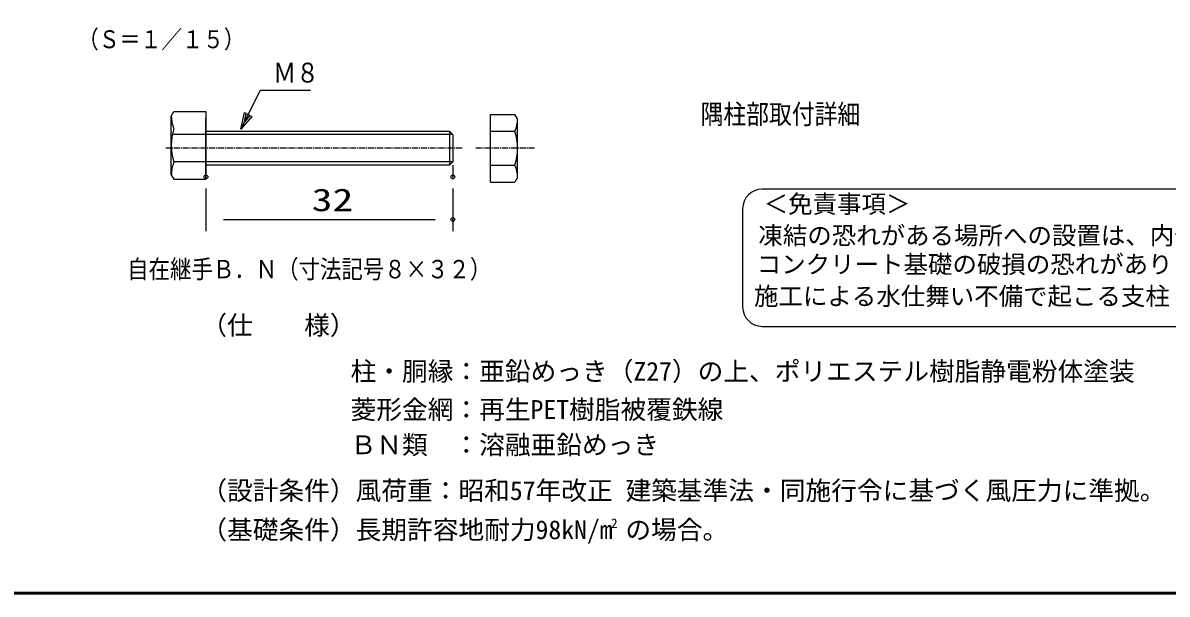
# Model space of a CAD drawing. Units: millimetres, scale not verified. Extents: x -4425 to 4425, y -3150 to 3150.
# Drawn here: x -320 to 2599, y -2925 to -1467 of the extents above; entities that cross this region are included whole.
import ezdxf
from ezdxf.enums import TextEntityAlignment as Align

# ---------------------------------------------------------------- set-up
doc = ezdxf.new("R2010")
doc.units = ezdxf.units.MM
doc.header["$LTSCALE"] = 20
doc.header["$PDMODE"] = 32
doc.header["$PDSIZE"] = 10
doc.linetypes.add('USER1', pattern=[1.125, 0.75, -0.125, 0.125, -0.125])
for name, color, linetype, lineweight in [('0-1_2', 7, 'Continuous', 25), ('0-2_1', 7, 'Continuous', 25), ('0-8_0', 7, 'Continuous', 25), ('0-B_WAKU', 7, 'Continuous', 25), ('0-C_D-TTL-TXT', 7, 'Continuous', 25)]:
    doc.layers.add(name, color=color, linetype=linetype, lineweight=lineweight)
doc.layers.add('0-9_DEFPOINTS', color=7, linetype='Continuous')
doc.styles.add('ＭＳ ゴシック', font='')
doc.styles.get('ＭＳ ゴシック').set_extended_font_data('MS Gothic')

msp = doc.modelspace()

# ---------------------------------------------------------------- linework, layer by layer
at = {"layer": '0-1_2'}
for p, q in [((146.62, -1862.33), (146.62, -1711.13)), ((872.57, -1700.33), (935.01, -1700.33)), ((872.57, -1743.53), (872.57, -1700.33)), ((146.62, -1743.53), (767.99, -1743.53)), ((872.57, -1743.53), (935.01, -1743.53)), ((776.63, -1752.17), (776.63, -1821.29)), ((872.57, -1829.93), (935.01, -1829.93)), ((58.43, -1854.49), (65.12, -1866.07)), ((941.7, -1861.56), (935.01, -1873.13)), ((872.57, -1873.13), (935.01, -1873.13))]:
    msp.add_line(p, q, dxfattribs=at)
at = {"layer": '0-1_2', "color": 4}
for p, q in [((776.63, -1752.17), (61.1, -1752.17)), ((776.63, -1821.29), (64.63, -1821.29))]:
    msp.add_line(p, q, dxfattribs=at)
at = {"layer": '0-1_2'}
for points in [[(58.43, -1854.49), (58.43, -1704.84), (65.12, -1693.26)], [(941.7, -1861.56), (941.7, -1711.91), (935.01, -1700.33)], [(767.99, -1829.93), (146.62, -1829.93), (146.62, -1743.53)]]:
    msp.add_lwpolyline(points, dxfattribs=at)
for centre, radius, start, end in [((136.54, -1704.84), 78.11, 179.99966, 203.88217), ((863.59, -1711.91), 78.11, 336.11783, 0.00034), ((201.32, -1779.67), 142.88, 162.40051, 197.59897), ((798.81, -1786.73), 142.88, 342.40103, 17.59949), ((136.54, -1854.49), 78.11, 156.11694, 179.99983), ((863.59, -1861.56), 78.11, 0.00017, 23.88306)]:
    msp.add_arc(centre, radius, start, end, dxfattribs=at)
at = {"layer": '0-2_1', "color": 4}
msp.add_line((767.99, -1743.53), (767.99, -1829.93), dxfattribs=at)
at = {"layer": '0-2_1'}
for p, q in [((767.99, -1743.53), (776.63, -1752.17)), ((146.62, -1829.93), (146.62, -1859.93)), ((767.99, -1829.93), (776.63, -1821.29)), ((776.63, -1829.93), (776.63, -1859.93))]:
    msp.add_line(p, q, dxfattribs=at)
at = {"layer": '0-2_1', "color": 2, "linetype": 'USER1'}
for p, q in [((800.24, -1786.73), (44.92, -1786.73)), ((985.06, -1786.73), (835.64, -1786.73))]:
    msp.add_line(p, q, dxfattribs=at)
at = {"layer": '0-2_1', "color": 4}
for points in [[(235.63, -1738.33), (285.59, -1638.39), (413.4, -1638.39)], [(259.11, -1703.11), (245.02, -1719.54), (249.71, -1698.41)]]:
    msp.add_lwpolyline(points, dxfattribs=at)
msp.add_lwpolyline([(263.8, -1705.46), (235.63, -1738.33), (245.02, -1696.06)], close=True, dxfattribs=at)
at = {"layer": '0-2_1'}
msp.add_lwpolyline([(872.57, -1873.13), (872.57, -1829.93), (872.57, -1743.53)], dxfattribs=at)
at = {"layer": '0-8_0'}
for p, q in [((65.12, -1693.26), (146.62, -1693.26)), ((146.62, -1693.26), (146.62, -1866.07)), ((65.12, -1866.07), (146.62, -1866.07))]:
    msp.add_line(p, q, dxfattribs=at)
at = {"layer": '0-8_0', "color": 1}
for p, q in [((146.62, -1889.93), (146.62, -1998.73)), ((776.63, -1889.93), (776.63, -1998.73))]:
    msp.add_line(p, q, dxfattribs=at)
at = {"layer": '0-8_0', "color": 2}
msp.add_line((191.62, -1968.73), (731.63, -1968.73), dxfattribs=at)
at = {"layer": '0-9_DEFPOINTS'}
for p in [(146.62, -1859.93), (776.63, -1859.93), (776.63, -1968.73)]:
    msp.add_point(p, dxfattribs=at)
at = {"layer": '0-B_WAKU'}
msp.add_lwpolyline([(-4049.95, 2925.04), (4200.05, 2925.04), (4200.05, -2924.96), (-4049.95, -2924.96)], close=True, dxfattribs=at)
for points in [[(4198.05, 2923.04), (4198.05, -2922.96), (-4047.95, -2922.96)], [(4196.05, 2921.04), (4196.05, -2920.96), (-4045.95, -2920.96)]]:
    msp.add_lwpolyline(points, dxfattribs=at)
at = {"layer": '0-C_D-TTL-TXT', "color": 2}
for p, q in [((4011.42, -1891.51), (1565.87, -1891.51)), ((1515.87, -1941.51), (1515.87, -2191.51)), ((1565.87, -2241.51), (4011.42, -2241.51))]:
    msp.add_line(p, q, dxfattribs=at)
for centre, start, end in [((1565.87, -1941.51), 90, 180), ((1565.87, -2191.51), 180, 270)]:
    msp.add_arc(centre, 50, start, end, dxfattribs=at)

# ---------------------------------------------------------------- texts
at = {"layer": '0-2_1', "color": 4, "style": 'ＭＳ ゴシック', "width": 0.85}
for s, height, p in [('（Ｓ＝１／１５）', 45.89, (-179.89, -1545.41)), ('Ｍ８', 50.59, (318.13, -1634.44)), ('隅柱部取付詳細', 50.15, (1408.74, -1740.09)), ('自在継手Ｂ．Ｎ（寸法記号８×３２）', 47.13, (-54.1, -2133.14))]:
    msp.add_text(s, height=height, dxfattribs=at).set_placement(p, align=Align.BOTTOM_LEFT)
at = {"layer": '0-8_0', "color": 3, "style": 'ＭＳ ゴシック', "width": 1.35}
msp.add_text('32', height=57.77, dxfattribs=at).set_placement((416.63, -1964.83), align=Align.BOTTOM_LEFT)
at = {"layer": '0-C_D-TTL-TXT', "style": 'ＭＳ ゴシック'}
for s, height, p in [('＜免責事項＞ \u3000\u3000', 45.75, (1569.58, -1965.69)), ('凍結の恐れがある場所への設置は、内部に溜まった雨水等の凍結融解により支柱の破損や', 45.75, (1556.06, -2046.18)), ('コンクリート基礎の破損の恐れがありますので施工時、水仕舞いを行ってください。', 45.75, (1551.94, -2119.61)), ('施工による水仕舞い不備で起こる支柱・基礎の破損について当社は責任を負いかねます。 ', 45.75, (1544.95, -2201.1)), ('（仕\u3000\u3000様）', 48.09, (135.05, -2277.02)), ('柱・胴縁：亜鉛めっき（Z27）の上、ポリエステル樹脂静電粉体塗装', 48.09, (515.81, -2394.64)), ('菱形金網：再生PET樹脂被覆鉄線', 48.09, (515.81, -2492.23)), ('ＢＮ類\u3000：溶融亜鉛めっき', 48.09, (515.81, -2582.32)), ('（設計条件）風荷重：昭和57年改正 建築基準法・同施行令に基づく風圧力に準拠。', 48.09, (135.05, -2699.07)), ('（基礎条件）長期許容地耐力98kN/m の場合。', 48.09, (135.05, -2799.07)), ('2', 24.05, (1180.52, -2763.26))]:
    msp.add_text(s, height=height, dxfattribs=at).set_placement(p, align=Align.BOTTOM_LEFT)

doc.saveas('drawing.dxf')
